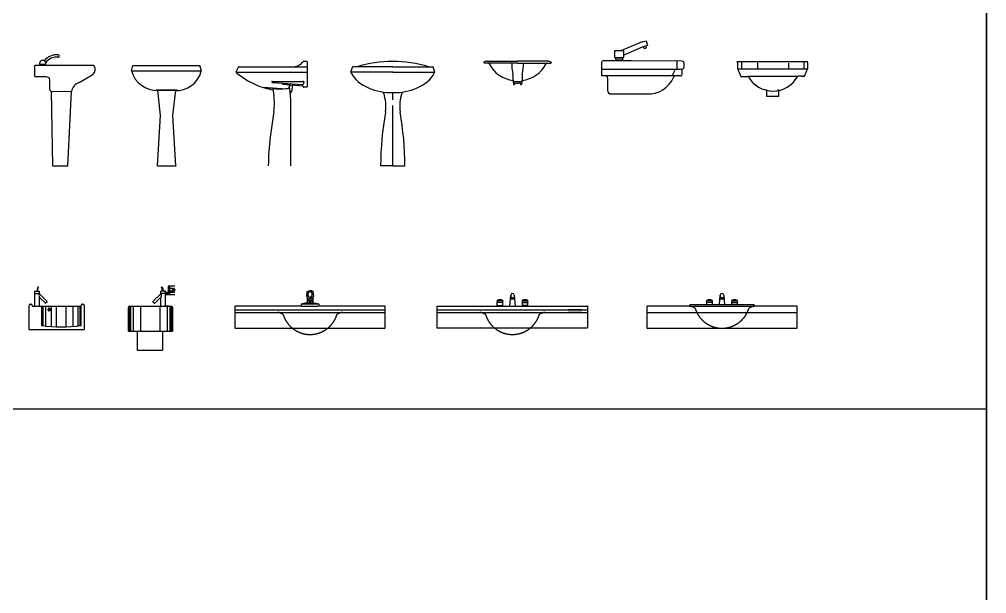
# Model space of a CAD drawing. Header units: millimetres. Extents: x 1357 to 18171, y 1516 to 18553.
# Drawn here: x 10449 to 18171, y 6100 to 10683 of the extents above; entities that cross this region are included whole.
import ezdxf

# ---------------------------------------------------------------- set-up
doc = ezdxf.new("R2010")
doc.units = ezdxf.units.MM
doc.linetypes.add('DASHED2', pattern=[0.375, 0.25, -0.125])
doc.layers.add('www.cad-blocks.net', color=7, linetype='Continuous')

# ---------------------------------------------------------------- blocks, each defined once
blk = doc.blocks.new('B8')
for p, q in [((-0.16868, 0.21756), (-0.11861, 0.21756)), ((-0.16094, 0.2178), (-0.16094, 0.20897)), ((-0.12674, 0.2178), (-0.12674, 0.20897)), ((-0.20568, 0.11957), (-0.20568, 0.20889)), ((0.26457, 0.20889), (-0.20568, 0.20889)), ((0.14773, 0.07157), (0.25585, 0.13589)), ((0.05695, -0.59199), (0.08619, 0.00068)), ((-0.06639, -0.59199), (0.05695, -0.59199))]:
    blk.add_line(p, q)
for points in [[(-0.20568, 0.11957), (-0.12034, 0.11943), (-0.1082, 0.11651), (-0.0934, 0.11083), (-0.08906, 0.08773), (-0.08972, 0.04981), (-0.09092, 0.02003), (-0.08369, 0.00771), (-0.07702, 0.0015), (-0.06639, -0.59199)], [(-0.07702, 0.0015), (0.0865, 0.00208)]]:
    blk.add_lwpolyline(points)
for centre, radius, start, end in [((-0.03192, 0.16586), 0.12827, 85.63215, 141.31237), ((-0.0211, 0.2842), 0.00962, 255.02114, 96.24316), ((-0.03192, 0.16586), 0.10937, 85.63215, 143.10995), ((-0.14364, 0.22316), 0.02565, 347.40098, 192.59902), ((0.22237, 0.17691), 0.05294, 309.21379, 37.15429), ((0.16819, -0.00834), 0.08249, 104.3577, 173.71756)]:
    blk.add_arc(centre, radius, start, end)
blk = doc.blocks.new('32111111')
at = {"xscale": 10, "zscale": 10}
blk.add_blockref('B8', (0.4631, 0.5948), dxfattribs=at)
blk = doc.blocks.new('LAV-LAT2')
at = {"xscale": 0.1, "zscale": 0.1}
blk.add_blockref('32111111', (0.0201, -0.0028), dxfattribs=at)
blk = doc.blocks.new('A$C2D58012F')
blk.add_blockref('LAV-LAT2', (0.1393, 0))
blk = doc.blocks.new('QQQ5')
for p, q in [((0.32836, 0.15401), (0.36052, 0.16357)), ((0.36052, 0.16357), (0.36953, 0.1242)), ((0.32836, 0.15401), (0.15821, 0.0831)), ((0.36953, 0.1242), (0.32836, 0.11284)), ((0.34296, 0.10027), (0.33845, 0.11659)), ((0.36369, 0.10659), (0.35918, 0.1229)), ((0.34296, 0.10027), (0.36369, 0.10659)), ((0.18259, 0.0831), (0.10772, 0.0831)), ((0.10772, 0.0831), (0.10772, 0.02904)), ((0.18259, 0.02904), (0.18259, 0.0831)), ((0.10772, 0.02904), (0.18259, 0.02904)), ((0.11775, 0.02578), (0.17053, 0.02578)), ((0.11775, 0.00749), (0.11775, 0.02578)), ((0.17053, 0.02578), (0.17053, 0.00749)), ((0.24201, 0.00155), (0.01719, 0.00155)), ((0.17053, 0.00749), (0.11775, 0.00749)), ((0.64848, -0.0009), (0.24201, 0.00155)), ((0.60731, -0.06266), (0.60731, -0.0009)), ((0.00347, -0.01217), (0.00347, -0.11591)), ((0.6622, -0.04893), (0.6622, -0.01462)), ((0.00347, -0.06266), (0.64848, -0.06266)), ((0.56633, -0.11755), (0.59359, -0.06266)), ((0.64848, -0.10383), (0.64848, -0.06266)), ((0.63476, -0.11755), (0.00347, -0.11755)), ((0.05248, -0.13673), (0.05248, -0.2342)), ((0.07992, -0.26165), (0.36451, -0.26165))]:
    blk.add_line(p, q)
blk.add_lwpolyline([(0.32836, 0.11284), (0.18259, 0.04936)])
for centre, radius, start, end in [((0.01719, -0.01217), 0.01372, 90, 180), ((0.64848, -0.01462), 0.01372, 0, 90), ((0.64848, -0.04893), 0.01372, 270, 360), ((0.63476, -0.10383), 0.01372, 270, 360), ((0.03189, -0.13673), 0.02059, 0.00121, 89.99893), ((0.59309, -0.13128), 0.01372, 90, 156.98919), ((0.37496, -0.03864), 0.22325, 267.31512, 336.9895), ((0.07992, -0.2342), 0.02745, 180, 270)]:
    blk.add_arc(centre, radius, start, end)
blk = doc.blocks.new('14579329')
at = {"xscale": 10, "zscale": 10}
blk.add_blockref('QQQ5', (-0.0319, 0.0137), dxfattribs=at)
blk = doc.blocks.new('LAV-LAT3')
at = {"xscale": 0.1, "zscale": 0.1}
blk.add_blockref('14579329', (-0.0003, -0.0015), dxfattribs=at)
blk = doc.blocks.new('A$C46A15984')
blk.add_blockref('LAV-LAT3', (0, 0.2495))
blk = doc.blocks.new('A$C1D0716E6')
for p, q in [((0, 0.7566), (0.0119, 0.8)), ((0.0119, 0.8), (0.5457, 0.8)), ((0.56, 0.7571), (0.5457, 0.8)), ((0, 0.7566), (0.5574, 0.7566)), ((0.3639, 0.602), (0.1965, 0.602)), ((0.1965, 0.602), (0.3615, 0.602)), ((0.2065, 0.602), (0.2302, 0.3999)), ((0.3302, 0.3999), (0.3539, 0.602)), ((0.3615, 0.602), (0.3639, 0.602)), ((0.2302, 0.3999), (0.2051, 0)), ((0.3553, 0), (0.3302, 0.3999)), ((0.2068, 0), (0.3564, 0))]:
    blk.add_line(p, q)
for centre, start, end in [((0.2027, 0.8119), 195.26193, 272.4071), ((0.3545, 0.8097), 267.6469, 344.79207)]:
    blk.add_arc(centre, 0.2101, start, end)
for points in [[(0.5616, 0.7569), (0.5598, 0.7543), (0.5555, 0.7569), (0.5542, 0.7548)], [(0.1944, 0.6048), (0.1944, 0.5997), (0.2091, 0.6048), (0.2091, 0.5992)], [(0.3546, 0.6025), (0.3537, 0.5975), (0.3647, 0.6025), (0.3638, 0.5975)]]:
    blk.add_solid(points)
blk = doc.blocks.new('A$C1C660017')
for p, q in [((0, 0.265), (0, 0.28)), ((0, 0.2754), (0.5573, 0.2754)), ((0, 0.265), (0, 0.2193)), ((0.0312, 0.2752), (0.0312, 0.2467)), ((0.0312, 0.2467), (0.0312, 0.2362)), ((0.0312, 0.2362), (0.0312, 0.2172)), ((0.1593, 0.2647), (0.1593, 0.2172)), ((0.4064, 0.2624), (0.4064, 0.2172)), ((0.5292, 0.2752), (0.5292, 0.2467)), ((0.5292, 0.2467), (0.5292, 0.2298)), ((0.5292, 0.2362), (0.5292, 0.2172)), ((0.5573, 0.265), (0.5573, 0.28)), ((0.5573, 0.265), (0.5573, 0.2193)), ((0, 0.2193), (0.0251, 0.1572)), ((0.003, 0.2172), (0.1679, 0.2172)), ((0.0228, 0.1563), (0.0658, 0.1563)), ((0.0608, 0.1563), (0.082, 0.1563)), ((0.067, 0.2172), (0.067, 0.2172)), ((0.0854, 0.158), (0.481, 0.158)), ((0.1679, 0.2172), (0.3992, 0.2172)), ((0.3967, 0.2172), (0.56, 0.2172)), ((0.5098, 0.1583), (0.4802, 0.1577)), ((0.5098, 0.1583), (0.5356, 0.1583)), ((0.5356, 0.1583), (0.5219, 0.1583)), ((0.5573, 0.2193), (0.5322, 0.1572)), ((0.2299, 0.043), (0.2299, 0.0529)), ((0.2299, 0.043), (0.2299, 0)), ((0.3244, 0.043), (0.3244, 0.0529)), ((0.3294, 0.043), (0.3294, 0.0505)), ((0.3294, 0), (0.3294, 0.043)), ((0.2299, 0), (0.3294, 0))]:
    blk.add_line(p, q)
blk.add_arc((0.2825, 0.2657), 0.2253, 208.53226, 331.34494)
blk = doc.blocks.new('A$C03DD06DA')
for p, q in [((0.0708, 0.3388), (0.0618, 0.305)), ((0.0669, 0.305), (0.0756, 0.3375)), ((0.0756, 0.3375), (0.0708, 0.3388)), ((0.0455, 0.305), (0.0822, 0.305)), ((0.0455, 0.185), (0.0455, 0.305)), ((0.0455, 0.285), (0.0823, 0.2851)), ((0.0618, 0.305), (0.0666, 0.305)), ((0.0822, 0.2858), (0.0822, 0.305)), ((0.0822, 0.185), (0.0822, 0.2543)), ((0.0827, 0.2844), (0.1451, 0.2221)), ((0.0839, 0.255), (0.1309, 0.2079)), ((0, 0), (0, 0.19)), ((0.01, 0.2), (0.0153, 0.2)), ((0.0253, 0.19), (0.0253, 0.185)), ((0.0253, 0.185), (0.1, 0.185)), ((0.0455, 0.185), (0.0822, 0.185)), ((0.1, 0.185), (0.4147, 0.185)), ((0.1, 0.185), (0.1, 0.03)), ((0.1102, 0.185), (0.1102, 0.0287)), ((0.1307, 0.185), (0.1307, 0.0265)), ((0.1451, 0.2207), (0.1324, 0.2079)), ((0.1772, 0.185), (0.1772, 0.0226)), ((0.22, 0.0206), (0.22, 0.185)), ((0.2946, 0.185), (0.2946, 0.02)), ((0.3496, 0.185), (0.3496, 0.0226)), ((0.3896, 0.185), (0.3896, 0.0265)), ((0.4045, 0.185), (0.4045, 0.0287)), ((0.4147, 0.03), (0.4147, 0.19)), ((0.4247, 0.2), (0.43, 0.2)), ((0.44, 0.19), (0.44, 0)), ((0, 0), (0.44, 0))]:
    blk.add_line(p, q)
for centre, radius, start, end in [((0.0842, 0.2858), 0.002, 180, 225), ((0.0832, 0.2543), 0.001, 45, 180), ((0.01, 0.19), 0.01, 90, 180), ((0.0153, 0.19), 0.01, 0, 90), ((0.1316, 0.2086), 0.001, 225, 315), ((0.1444, 0.2214), 0.001, 315, 45), ((0.4247, 0.19), 0.01, 90, 180), ((0.43, 0.19), 0.01, 0, 90), ((0.2574, 1.2631), 1.2431, 262.72757, 277.27243)]:
    blk.add_arc(centre, radius, start, end)
blk.add_ellipse((0.1101, 0.2709), major_axis=(0.002, 0.0329), ratio=0.937727, start_param=1.181556, end_param=2.120222)
blk.add_ellipse((0.1613, 0.1581), major_axis=(0, 0.00802), ratio=0.647058)
for points, knots in [([(0.1607, 0.1691), (0.1605, 0.1691), (0.1604, 0.1691), (0.1602, 0.1691), (0.1596, 0.1691), (0.1591, 0.1691), (0.158, 0.1688), (0.1575, 0.1686), (0.1565, 0.168), (0.1561, 0.1677), (0.1549, 0.1667), (0.1542, 0.1658), (0.1531, 0.1639), (0.1527, 0.1628), (0.1522, 0.1607), (0.152, 0.1595), (0.152, 0.1567), (0.1522, 0.1551), (0.1531, 0.1524), (0.1536, 0.1513), (0.1548, 0.1497), (0.1554, 0.1491), (0.1566, 0.1481), (0.1573, 0.1478), (0.1587, 0.1473), (0.1594, 0.1471), (0.1603, 0.1471), (0.1605, 0.1471), (0.1607, 0.1471)], [6.227962, 6.227962, 6.227962, 6.227962, 6.283185, 6.283185, 6.283185, 6.453533, 6.453533, 6.623881, 6.623881, 6.794229, 6.794229, 7.138969, 7.138969, 7.48371, 7.48371, 7.82845, 7.82845, 8.322685, 8.322685, 8.694514, 8.694514, 8.965842, 8.965842, 9.193427, 9.193427, 9.421012, 9.421012, 9.479938, 9.479938, 9.479938, 9.479938]), ([(0.1613, 0.1691), (0.1607, 0.1691), (0.1601, 0.1691), (0.1591, 0.1688), (0.1586, 0.1686), (0.1576, 0.168), (0.1572, 0.1677), (0.1559, 0.1667), (0.1553, 0.1658), (0.1542, 0.1639), (0.1538, 0.1628), (0.1532, 0.1607), (0.1531, 0.1595), (0.1531, 0.1567), (0.1533, 0.1551), (0.1542, 0.1524), (0.1547, 0.1513), (0.1559, 0.1497), (0.1565, 0.1491), (0.1577, 0.1481), (0.1584, 0.1478), (0.1597, 0.1473), (0.1605, 0.1471), (0.162, 0.1471), (0.1627, 0.1472), (0.1641, 0.1477), (0.1647, 0.1481), (0.1659, 0.1489), (0.1664, 0.1495), (0.1673, 0.1506), (0.1677, 0.1512), (0.1687, 0.1532), (0.1692, 0.1548), (0.1695, 0.1581), (0.1695, 0.1597), (0.1689, 0.1623), (0.1686, 0.1633), (0.1677, 0.165), (0.1672, 0.1658), (0.1661, 0.1672), (0.1654, 0.1678), (0.164, 0.1686), (0.1633, 0.1688), (0.1622, 0.1691), (0.1617, 0.1691), (0.1613, 0.1691)], [0, 0, 0, 0, 0.170348, 0.170348, 0.340696, 0.340696, 0.511043, 0.511043, 0.855784, 0.855784, 1.200524, 1.200524, 1.545265, 1.545265, 2.0395, 2.0395, 2.411329, 2.411329, 2.682656, 2.682656, 2.910241, 2.910241, 3.137826, 3.137826, 3.365412, 3.365412, 3.592997, 3.592997, 3.820582, 3.820582, 4.048167, 4.048167, 4.542738, 4.542738, 5.037308, 5.037308, 5.352412, 5.352412, 5.639258, 5.639258, 5.926104, 5.926104, 6.142577, 6.142577, 6.283185, 6.283185, 6.283185, 6.283185])]:
    blk.add_open_spline(points, degree=3, knots=knots)
blk = doc.blocks.new('A$C3F9E4892')
for p, q in [((0.2939, 0.47), (0.2572, 0.47)), ((0.2572, 0.4508), (0.2572, 0.47)), ((0.2637, 0.5025), (0.2685, 0.5038)), ((0.2724, 0.47), (0.2637, 0.5025)), ((0.2685, 0.5038), (0.2776, 0.47)), ((0.2776, 0.47), (0.2728, 0.47)), ((0.2939, 0.35), (0.2939, 0.47)), ((0.3701, 0.51), (0.3151, 0.51)), ((0.3151, 0.51), (0.3151, 0.45)), ((0.3301, 0.45), (0.3301, 0.51)), ((0.3461, 0.4815), (0.3749, 0.4815)), ((0.3605, 0.4959), (0.3605, 0.4671)), ((0.2566, 0.4494), (0.1943, 0.3871)), ((0.2555, 0.42), (0.2084, 0.3729)), ((0.2939, 0.45), (0.257, 0.4501)), ((0.2572, 0.35), (0.2572, 0.4193)), ((0.3151, 0.46), (0.2939, 0.46)), ((0.3151, 0.45), (0.2939, 0.45)), ((0.3701, 0.44), (0.2939, 0.44)), ((0.3151, 0.45), (0.3301, 0.45)), ((0.3701, 0.46), (0.3301, 0.46)), ((0, 0.15), (0, 0.34)), ((0.0024, 0.15), (0.0024, 0.3465)), ((0.0066, 0.15), (0.0066, 0.3494)), ((0.01, 0.35), (0.34, 0.35)), ((0.0182, 0.15), (0.0182, 0.35)), ((0.0382, 0.15), (0.0382, 0.35)), ((0.0973, 0.15), (0.0973, 0.35)), ((0.1943, 0.3857), (0.207, 0.3729)), ((0.2527, 0.15), (0.2527, 0.35)), ((0.3195, 0.35), (0.2829, 0.35)), ((0.3118, 0.15), (0.3118, 0.35)), ((0.3318, 0.15), (0.3318, 0.35)), ((0.3434, 0.15), (0.3434, 0.3494)), ((0.3476, 0.15), (0.3476, 0.3465)), ((0.35, 0.34), (0.35, 0.15)), ((0, 0.15), (0.3118, 0.15)), ((0.0684, 0.15), (0.0684, 0)), ((0.2696, 0.15), (0.2696, 0)), ((0.3118, 0.15), (0.35, 0.15)), ((0.0684, 0), (0.2696, 0))]:
    blk.add_line(p, q)
blk.add_lwpolyline([(0.3301, 0.4695), (0.3301, 0.4935), (0.3493, 0.4935), (0.3493, 0.4695)], close=True)
blk.add_circle((0.3605, 0.4815), 0.0072)
for centre, radius, start, end in [((0.195, 0.3864), 0.001, 135, 225), ((0.2562, 0.4193), 0.001, 0, 135), ((0.2552, 0.4508), 0.002, 315, 0), ((0.01, 0.34), 0.01, 90, 180), ((0.2077, 0.3736), 0.001, 225, 315), ((0.34, 0.34), 0.01, 0, 90)]:
    blk.add_arc(centre, radius, start, end)
at = {"extrusion": (0, 0, -1)}
blk.add_ellipse((0.2292, 0.4359), major_axis=(-0.002, 0.0329), ratio=0.937727, start_param=1.181556, end_param=2.120222, dxfattribs=at)
blk = doc.blocks.new('A$C54B65C91')
for p, q in [((0.59, 0.2505), (0.6091, 0.2505)), ((0, 0.1761), (1.2, 0.1761)), ((0, 0.1561), (1.2, 0.1561))]:
    blk.add_line(p, q)
blk.add_lwpolyline([(0.5756, 0.2816), (0.5756, 0.2344), (0.5736, 0.2306, 0.027897), (0.5278, 0.2212), (0.5278, 0.2086, 0.016409), (0.5311, 0.2061), (0.5311, 0.2061), (0, 0.2061), (0, 0.0311), (1.2, 0.0311), (1.2, 0.2061), (0.6692, 0.2061, 0.005514), (0.6722, 0.2088), (0.6722, 0.2212), (0.6711, 0.2212, 0.027157), (0.6266, 0.2304), (0.6244, 0.2344), (0.6244, 0.2816, 0.027156), (0.6292, 0.2857), (0.6255, 0.3234, 0.241405), (0.5744, 0.3211), (0.5708, 0.2857, 0.027156)], format="xyb", close=True)
for points in [[(0.6151, 0.2551), (0.5849, 0.2551)], [(0.59, 0.2505), (0.59, 0.2432)], [(0.6091, 0.2505), (0.6091, 0.2432)], [(0.6722, 0.2212), (0.5278, 0.2212)], [(0.5364, 0.2061), (0.6636, 0.2061)], [(0.6262, 0.2309), (0.5738, 0.2309)]]:
    blk.add_lwpolyline(points)
for centre, radius, start, end in [((0.6122, 0.3015), 0.0299, 140.24775, 212.02798), ((0.6041, 0.2215), 0.1003, 86.68855, 98.57338), ((0.5879, 0.3015), 0.0299, 327.97648, 42.39515), ((0.5521, 0.2448), 0.0257, 326.52452, 336.16334), ((0.6, 0.4346), 0.1548, 260.94655, 279.05345), ((0.6011, 0.1909), 0.076, 72.14852, 109.54618), ((0.5343, 0.2532), 0.0478, 332.16417, 359.67304), ((0.5903, 0.2452), 0.0113, 118.80848, 136.64322), ((0.5995, 0.2645), 0.0233, 245.79087, 294.20913), ((0.6097, 0.2452), 0.0113, 43.35678, 61.19152), ((0.6657, 0.2532), 0.0478, 180.32696, 207.83583), ((0.648, 0.2449), 0.0259, 203.8366, 213.89788)]:
    blk.add_arc(centre, radius, start, end)
at = {"linetype": 'DASHED2', "ltscale": 10}
for centre, radius, start, end in [((0.3328, 0.0697), 0.0867, 52.35854, 85.26099), ((0.8672, 0.0697), 0.0867, 94.73901, 127.64146), ((0.6, 0.2043), 0.2242, 197.11349, 342.88651)]:
    blk.add_arc(centre, radius, start, end, dxfattribs=at)
blk = doc.blocks.new('A$C334312CB')
for p, q in [((0.523, 0.2478), (0.477, 0.2478)), ((0.523, 0.2358), (0.477, 0.2358)), ((0.4792, 0.2358), (0.477, 0.2358)), ((0.4792, 0.2103), (0.4792, 0.2358)), ((0.523, 0.2358), (0.5208, 0.2358)), ((0.5208, 0.2358), (0.5208, 0.2103)), ((0.5794, 0.2061), (0.5863, 0.2944)), ((0.5863, 0.2944), (0.5875, 0.2693)), ((0.5888, 0.2661), (0.5888, 0.2693)), ((0.6112, 0.2661), (0.5888, 0.2661)), ((0.6112, 0.2661), (0.6112, 0.2693)), ((0.6137, 0.2944), (0.6125, 0.2693)), ((0.6137, 0.2944), (0.6206, 0.2061)), ((0.677, 0.2478), (0.723, 0.2478)), ((0.677, 0.2358), (0.723, 0.2358)), ((0.6792, 0.2358), (0.677, 0.2358)), ((0.6792, 0.2103), (0.6792, 0.2358)), ((0.723, 0.2358), (0.7208, 0.2358)), ((0.7208, 0.2358), (0.7208, 0.2103)), ((0, 0.0311), (0, 0.2061)), ((0, 0.2061), (1.2, 0.2061)), ((0, 0.1761), (1.2, 0.1761)), ((0, 0.1561), (1.2, 0.1561)), ((0.4792, 0.2103), (0.5208, 0.2103)), ((0.4841, 0.2103), (0.4792, 0.2103)), ((0.5189, 0.2061), (0.4811, 0.2061)), ((0.5208, 0.2103), (0.5159, 0.2103)), ((0.5189, 0.2061), (0.5794, 0.2061)), ((0.6206, 0.2061), (0.6811, 0.2061)), ((0.7208, 0.2103), (0.6792, 0.2103)), ((0.6841, 0.2103), (0.6792, 0.2103)), ((0.6811, 0.2061), (0.7189, 0.2061)), ((0.7208, 0.2103), (0.7159, 0.2103)), ((1.2, 0.2061), (1.2, 0.0323)), ((1.2, 0.0311), (0, 0.0311))]:
    blk.add_line(p, q)
at = {"linetype": 'ByBlock'}
for p, q in [((1.155, 0.1761), (1.0446, 0.1761)), ((1.155, 0.1561), (1.0446, 0.1561))]:
    blk.add_line(p, q, dxfattribs=at)
for centre, radius, start, end in [((0.4834, 0.2418), 0.00872, 136.5458, 223.4542), ((0.4827, 0.2493), 0.00582, 144.9722, 194.93764), ((0.5, 0.1913), 0.0651, 70.15992, 109.84008), ((0.5173, 0.2493), 0.00582, 345.06236, 35.0278), ((0.5166, 0.2418), 0.00872, 316.5458, 43.4542), ((0.6, 0.2944), 0.0137, 0, 180), ((0.5996, 0.254), 0.0195, 88.76735, 128.44873), ((0.6, 0.2352), 0.0363, 69.84647, 110.15353), ((0.5912, 0.2647), 0.00281, 151.40543, 208.59457), ((0.6, 0.2955), 0.0341, 250.73287, 289.26713), ((0.6004, 0.254), 0.0195, 51.55127, 91.23265), ((0.6088, 0.2647), 0.00281, 331.40543, 28.59457), ((0.6834, 0.2418), 0.00872, 136.5458, 223.4542), ((0.6827, 0.2493), 0.00582, 144.9722, 194.93764), ((0.7, 0.1913), 0.0651, 70.15992, 109.84008), ((0.7173, 0.2493), 0.00582, 345.06236, 35.0278), ((0.7166, 0.2418), 0.00872, 316.5458, 43.4542), ((0.5014, 0.1947), 0.0233, 137.9472, 150.75518), ((0.4986, 0.1947), 0.0233, 29.24482, 42.0528), ((0.7014, 0.1947), 0.0233, 137.9472, 150.75518), ((0.6986, 0.1947), 0.0233, 29.24482, 42.0528)]:
    blk.add_arc(centre, radius, start, end)
at = {"linetype": 'DASHED2', "ltscale": 10}
for centre, radius, start, end in [((0.3328, 0.0697), 0.0867, 52.35854, 85.26099), ((0.8672, 0.0697), 0.0867, 94.73901, 127.64146), ((0.6, 0.2043), 0.2242, 197.11349, 342.88651)]:
    blk.add_arc(centre, radius, start, end, dxfattribs=at)
at = {"linetype": 'ByBlock'}
for p in [(1.0896, 0.1761), (1.2, 0.2061), (1.2, 0.1761), (1.2, 0.1761), (1.2, 0.1561)]:
    blk.add_point(p, dxfattribs=at)
blk = doc.blocks.new('A$C5F10354E')
for p, q in [((0.5802, 0.185), (0.5863, 0.2633)), ((0.5863, 0.2633), (0.5875, 0.2382)), ((0.5888, 0.235), (0.5888, 0.2382)), ((0.6112, 0.235), (0.5888, 0.235)), ((0.6112, 0.235), (0.6112, 0.2382)), ((0.6137, 0.2633), (0.6125, 0.2382)), ((0.6137, 0.2633), (0.6198, 0.185)), ((0.34, 0.175), (0, 0.175)), ((0, 0.175), (0, 0)), ((0.34, 0.179), (0.34, 0.175)), ((0.34, 0.175), (0.86, 0.175)), ((0.854, 0.185), (0.346, 0.185)), ((0.523, 0.2167), (0.477, 0.2167)), ((0.4792, 0.2047), (0.477, 0.2047)), ((0.523, 0.2047), (0.477, 0.2047)), ((0.4792, 0.185), (0.4792, 0.2047)), ((0.523, 0.2047), (0.5208, 0.2047)), ((0.5208, 0.2047), (0.5208, 0.185)), ((0.677, 0.2167), (0.723, 0.2167)), ((0.6792, 0.2047), (0.677, 0.2047)), ((0.677, 0.2047), (0.723, 0.2047)), ((0.6792, 0.185), (0.6792, 0.2047)), ((0.723, 0.2047), (0.7208, 0.2047)), ((0.7208, 0.2047), (0.7208, 0.185)), ((0.86, 0.175), (0.86, 0.179)), ((1.2, 0.175), (0.86, 0.175)), ((1.2, 0), (1.2, 0.175)), ((0, 0.125), (1.2, 0.125)), ((0, 0), (1.2, 0))]:
    blk.add_line(p, q)
for centre, radius, start, end in [((0.6, 0.2633), 0.0137, 0, 180), ((0.5996, 0.223), 0.0195, 88.76735, 128.44873), ((0.6, 0.2041), 0.0363, 69.84647, 110.15353), ((0.5912, 0.2336), 0.00281, 151.40543, 208.59457), ((0.6, 0.2644), 0.0341, 250.73287, 289.26713), ((0.6004, 0.223), 0.0195, 51.55127, 91.23265), ((0.6088, 0.2336), 0.00281, 331.40543, 28.59457), ((0.346, 0.179), 0.006, 90, 180), ((0.4834, 0.2107), 0.00872, 136.5458, 223.4542), ((0.4827, 0.2182), 0.00582, 144.9722, 194.93764), ((0.5, 0.1602), 0.0651, 70.15992, 109.84008), ((0.5173, 0.2182), 0.00582, 345.06236, 35.0278), ((0.5166, 0.2107), 0.00872, 316.5458, 43.4542), ((0.6834, 0.2107), 0.00872, 136.5458, 223.4542), ((0.6827, 0.2182), 0.00582, 144.9722, 194.93764), ((0.7, 0.1602), 0.0651, 70.15992, 109.84008), ((0.7173, 0.2182), 0.00582, 345.06236, 35.0278), ((0.7166, 0.2107), 0.00872, 316.5458, 43.4542), ((0.854, 0.179), 0.006, 0, 90)]:
    blk.add_arc(centre, radius, start, end)
at = {"linetype": 'DASHED2', "ltscale": 10}
for centre, radius, start, end in [((0.3328, 0.0886), 0.0867, 52.35854, 85.26099), ((0.6, 0.2232), 0.2242, 197.11349, 342.88651), ((0.8672, 0.0886), 0.0867, 94.73901, 127.64146)]:
    blk.add_arc(centre, radius, start, end, dxfattribs=at)
blk = doc.blocks.new('A$C026A3815')
at = {"linetype": 'Continuous', "ltscale": 20}
for p, q in [((0.0003, 0.7497), (0.0178, 0.7872)), ((0.0232, 0.7907), (0.5664, 0.7907)), ((0.5372, 0.8337), (0.5629, 0.8337)), ((0.5664, 0.8302), (0.5664, 0.6312)), ((0, 0.7477), (0.5664, 0.7477)), ((0.2202, 0.6238), (0.2209, 0.6229)), ((0.365, 0.6137), (0.2202, 0.6238)), ((0.3409, 0.6133), (0.2234, 0.6216)), ((0.2879, 0.6737), (0.5364, 0.6737)), ((0.5253, 0.6466), (0.2961, 0.6626)), ((0.5331, 0.636), (0.3714, 0.6473)), ((0.4293, 0.6388), (0.4298, 0.6432)), ((0.4484, 0.6117), (0.4518, 0.6417)), ((0.5364, 0.6325), (0.5364, 0.6303)), ((0.5629, 0.6277), (0.5397, 0.6277)), ((0.5414, 0.6687), (0.5414, 0.6615)), ((0.294, 0.6115), (0.3012, 0.5602)), ((0.4381, 0.525), (0.4301, 0.6163)), ((0.4381, 0), (0.4381, 0.525)), ((0.3012, 0.4322), (0.2726, 0.2288))]:
    blk.add_line(p, q, dxfattribs=at)
for centre, radius, start, end in [((0.0232, 0.7847), 0.006, 90, 155), ((0.4564, 0.8847), 0.094, 270, 326.0151), ((0.5372, 0.8302), 0.0035, 90, 146.0151), ((0.5629, 0.8302), 0.0035, 0, 90), ((0.0035, 0.7482), 0.0035, 155, 228.74606), ((0.3928, 1.1921), 0.594, 228.74606, 253.12642), ((0.2237, 0.625), 0.0035, 217.81831, 266), ((0.3928, 1.1921), 0.594, 254.00008, 260.49063), ((0.2879, 0.67), 0.00367, 90.83011, 214.77979), ((0.2967, 0.6783), 0.0157, 221.20073, 267.86171), ((0.346, 1.1424), 0.529, 264.77082, 278.71048), ((0.3966, 0.6425), 0.031, 307.35681, 353.5), ((0.3966, 0.6425), 0.033, 312.98771, 353.5), ((0.4266, 0.616), 0.0035, 5, 98.71048), ((0.5264, 0.6615), 0.015, 266, 0), ((0.5329, 0.6325), 0.0035, 0, 86), ((0.5364, 0.6687), 0.005, 0, 90), ((0.5397, 0.6312), 0.0035, 195.27159, 270), ((0.5629, 0.6312), 0.0035, 270, 0), ((0.2974, 0.612), 0.0035, 84.77082, 188), ((-0.1543, 0.4962), 0.46, 352, 8), ((0.3957, 0.6177), 0.053, 315.06764, 353.5), ((1.8384, 0.0078), 1.5813, 171.96406, 180.28207)]:
    blk.add_arc(centre, radius, start, end, dxfattribs=at)
blk = doc.blocks.new('A$C4BA37061')
at = {"linetype": 'Continuous', "ltscale": 20}
for p, q in [((0.0001, 0.7478), (0.0119, 0.7866)), ((0.3345, 0.7891), (0.0153, 0.7891)), ((0.3345, 0.7891), (0.0475, 0.7891)), ((0.3345, 0.7891), (0.6215, 0.7891)), ((0.3345, 0.7891), (0.6538, 0.7891)), ((0.669, 0.7478), (0.6572, 0.7866)), ((0.3345, 0.7461), (0, 0.7461)), ((0.3345, 0.7461), (0.6691, 0.7461)), ((0.3345, 0), (0.2375, 0)), ((0.3345, 0), (0.4315, 0))]:
    blk.add_line(p, q, dxfattribs=at)
at = {"linetype": 'Continuous'}
for p, q in [((0.3345, 0.5271), (0.3345, 0.5835)), ((0.3345, 0), (0.3345, 0.4806))]:
    blk.add_line(p, q, dxfattribs=at)
at = {"linetype": 'Continuous', "ltscale": 20}
for centre, radius, start, end in [((0.0153, 0.7856), 0.0035, 90, 163), ((0.3355, -0.1539), 0.986, 90.05811, 106.98389), ((0.3335, -0.1539), 0.986, 73.01611, 89.94189), ((0.6538, 0.7856), 0.0035, 17, 90), ((0.0034, 0.7468), 0.0035, 163, 218.19573), ((0.2286, 0.8641), 0.2574, 207.66007, 250.06678), ((0.4405, 0.8641), 0.2574, 289.93322, 332.33993), ((0.6657, 0.7468), 0.0035, 321.80427, 17), ((0.3208, 1.0194), 0.4361, 245.62961, 271.80269), ((0.3483, 1.0194), 0.4361, 268.19731, 294.37039), ((0.2506, 0.5768), 0.012, 10.439, 80.98435), ((-0.0563, 0.4737), 0.3356, 352.22668, 18.2844), ((0.7254, 0.4737), 0.3356, 161.7156, 187.77332), ((0.4185, 0.5768), 0.012, 99.01565, 169.561), ((2.7455, -0.0109), 2.508, 169.91461, 179.7513), ((-2.0764, -0.0109), 2.508, 0.2487, 10.08539)]:
    blk.add_arc(centre, radius, start, end, dxfattribs=at)
blk = doc.blocks.new('A$C383A2A16')
at = {"linetype": 'Continuous', "ltscale": 20}
for p, q in [((0.0197, 0.1879), (0.0032, 0.1819)), ((0.2696, 0.1722), (0.0049, 0.1722)), ((0.0214, 0.1882), (0.2696, 0.1882)), ((0.5172, 0.1882), (0.2696, 0.1882)), ((0.2696, 0.1722), (0.5343, 0.1722)), ((0.5188, 0.1879), (0.5361, 0.1819)), ((0.2339, 0.0324), (0.2374, 0.0044)), ((0.2423, 0), (0.2446, 0)), ((0.2456, 0.0055), (0.2456, 0.001)), ((0.2936, 0.0055), (0.2936, 0.001)), ((0.297, 0), (0.2946, 0)), ((0.3054, 0.0324), (0.3019, 0.0044))]:
    blk.add_line(p, q, dxfattribs=at)
at = {"linetype": 'Continuous'}
blk.add_line((0.235, 0.024), (0.3043, 0.024), dxfattribs=at)
at = {"linetype": 'Continuous', "ltscale": 20}
for centre, radius, start, end in [((0.0049, 0.1772), 0.005, 110, 270), ((0.0214, 0.1832), 0.005, 90, 110), ((0.029, 0.1553), 0.0169, 23.84817, 87.85126), ((0.2593, 0.2752), 0.2428, 207.73895, 263.96155), ((0.611, 0.1678), 0.3884, 179.34597, 192.65403), ((0.2799, 0.2752), 0.2428, 276.03845, 332.26105), ((-0.0717, 0.1678), 0.3884, 347.34597, 0.65403), ((0.5103, 0.1553), 0.0169, 92.14874, 156.15183), ((0.5172, 0.1832), 0.005, 70.72174, 90), ((0.5343, 0.1772), 0.005, 270, 70), ((-0.2585, 0.0411), 0.4923, 359.30224, 4.85281), ((0.7977, 0.0411), 0.4923, 175.14719, 180.69776), ((0.2538, 0.0348), 0.02, 179.30224, 187), ((0.2423, 0.005), 0.005, 187, 270), ((0.2446, 0.001), 0.001, 270, 0), ((0.2531, 0.0055), 0.0075, 84.99992, 180), ((0.2776, 0.2851), 0.2733, 264.99992, 268.3287), ((0.2617, 0.2851), 0.2733, 271.6713, 275.00008), ((0.2861, 0.0055), 0.0075, 0, 95.00008), ((0.2946, 0.001), 0.001, 180, 270), ((0.297, 0.005), 0.005, 270, 353), ((0.2855, 0.0348), 0.02, 353, 0.69776)]:
    blk.add_arc(centre, radius, start, end, dxfattribs=at)
blk = doc.blocks.new('FORMAT')
at = {"layer": 'www.cad-blocks.net', "color": 155, "true_color": 0x546d8e}
for p, q in [((18171.5, 1516.3), (18171.5, 18552.9)), ((18171.5, 17924.1), (18171.5, 1904)), ((3594.1, 7575.7), (18171.5, 7575.7))]:
    blk.add_line(p, q, dxfattribs=at)

msp = doc.modelspace()

# ---------------------------------------------------------------- block references
at = {"color": 7, "xscale": 1000, "yscale": 1000, "zscale": 1000}
for name, p in [('A$C46A15984', (15096.7, 10087.8)), ('A$C2D58012F', (10574.1, 9514.9)), ('A$C026A3815', (12179.8, 9514.9)), ('A$C383A2A16', (14157.3, 10162.8)), ('A$C1C660017', (16182.8, 10071)), ('A$C1D0716E6', (11344.4, 9514.9)), ('A$C4BA37061', (13096, 9514.9)), ('A$C03DD06DA', (10526.9, 8209.3)), ('A$C3F9E4892', (11321.3, 8044.3)), ('A$C54B65C91', (12170.2, 8188.3)), ('A$C334312CB', (13785.9, 8188.3)), ('A$C5F10354E', (15458.8, 8219.3))]:
    msp.add_blockref(name, p, dxfattribs=at)
at = {"layer": 'www.cad-blocks.net'}
msp.add_blockref('FORMAT', (0, 0), dxfattribs=at)

doc.saveas('drawing.dxf')
